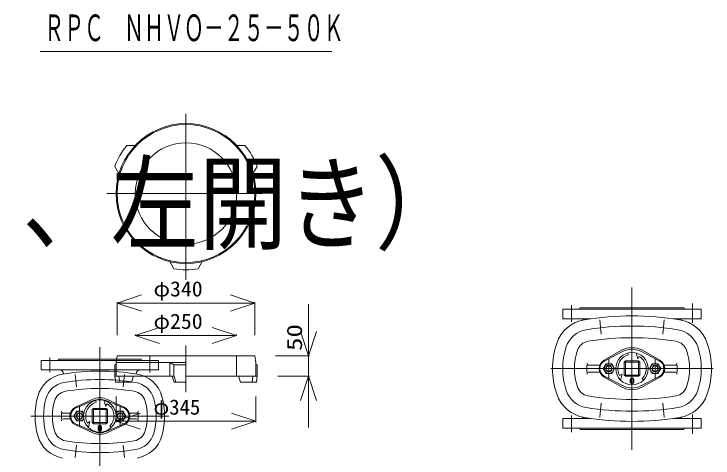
# Model space of a CAD drawing. Units: millimetres, scale not verified. Extents: x -6861 to 6861, y -5221 to 5221.
# Drawn here: x -2050 to -325, y -2589 to -1495 of the extents above; entities that cross this region are included whole.
import ezdxf
from ezdxf.enums import TextEntityAlignment as Align

# ---------------------------------------------------------------- set-up
doc = ezdxf.new("R2010")
doc.units = ezdxf.units.MM
doc.header["$LTSCALE"] = 20
for name, color, linetype, lineweight in [('0-0_0', 7, 'Continuous', 18), ('0-4_TEMP', 3, 'Continuous', 18), ('0-6_仕切弁', 7, 'Continuous', 18)]:
    doc.layers.add(name, color=color, linetype=linetype, lineweight=lineweight)
doc.styles.add('ＭＳ ゴシック', font='')
doc.styles.get('ＭＳ ゴシック').set_extended_font_data('MS Gothic')

msp = doc.modelspace()

# ---------------------------------------------------------------- linework, layer by layer
at = {"layer": '0-0_0'}
for p, q in [((-1985.84, -1587.36), (-1265.84, -1587.36)), ((-1625.84, -1740.97), (-1625.84, -2149.85)), ((-1751.16, -1818.82), (-1771.57, -1818.58)), ((-1480.12, -1818.58), (-1500.53, -1818.82)), ((-1801.57, -1870.54), (-1791.16, -1888.1)), ((-1460.53, -1888.1), (-1450.12, -1870.54)), ((-1820.92, -1937.36), (-1437.73, -1937.36)), ((-1665.84, -2105.16), (-1655.84, -2122.95)), ((-1595.84, -2122.95), (-1585.84, -2105.16)), ((-1795.84, -2207.36), (-1735.84, -2187.36)), ((-1455.84, -2207.36), (-1515.84, -2187.36)), ((-1795.84, -2286.56), (-1795.84, -2205.07)), ((-1795.84, -2207.36), (-1455.84, -2207.36)), ((-1795.84, -2207.36), (-1735.84, -2227.36)), ((-1455.84, -2207.36), (-1515.84, -2227.36)), ((-1455.84, -2286.56), (-1455.84, -2205.07)), ((-1323.21, -2337.36), (-1323.21, -2210.36)), ((-1323.21, -2337.36), (-1323.21, -2245.55)), ((-1750.84, -2287.36), (-1690.84, -2267.36)), ((-1500.84, -2287.36), (-1560.84, -2267.36)), ((-1323.21, -2337.36), (-1343.21, -2277.36)), ((-1323.21, -2337.36), (-1303.21, -2277.36)), ((-1750.84, -2286.56), (-1750.84, -2285.07)), ((-1750.84, -2287.36), (-1500.84, -2287.36)), ((-1750.84, -2287.36), (-1690.84, -2307.36)), ((-1500.84, -2287.36), (-1560.84, -2307.36)), ((-1500.84, -2286.56), (-1500.84, -2285.07)), ((-1625.84, -2312.36), (-1625.84, -2427.36)), ((-1795.84, -2337.36), (-1798.34, -2354.36)), ((-1795.84, -2337.36), (-1455.84, -2337.36)), ((-1500.84, -2337.36), (-1500.84, -2387.36)), ((-1455.84, -2337.36), (-1453.34, -2354.36)), ((-1405.04, -2337.36), (-1320.92, -2337.36)), ((-1323.21, -2387.36), (-1323.21, -2337.36)), ((-1798.34, -2357.81), (-1801.57, -2359.36)), ((-1798.34, -2354.36), (-1625.84, -2354.36)), ((-1798.34, -2354.36), (-1798.34, -2387.36)), ((-1665.84, -2354.36), (-1665.84, -2387.36)), ((-1665.84, -2354.36), (-1655.84, -2359.36)), ((-1655.84, -2359.36), (-1625.84, -2359.36)), ((-1655.84, -2359.36), (-1655.84, -2387.36)), ((-1453.34, -2354.36), (-1453.34, -2387.36)), ((-1453.34, -2357.81), (-1450.12, -2359.36)), ((-1450.12, -2359.36), (-1450.12, -2387.36)), ((-1801.57, -2387.36), (-1654.84, -2387.36)), ((-1791.16, -2387.36), (-1789.36, -2402.36)), ((-1760.36, -2402.36), (-1755.3, -2387.36)), ((-1659.84, -2387.36), (-1654.84, -2402.36)), ((-1654.84, -2387.36), (-1650.84, -2402.36)), ((-1625.84, -2387.36), (-1450.12, -2387.36)), ((-1460.53, -2387.36), (-1462.32, -2402.36)), ((-1450.12, -2387.36), (-1451.98, -2402.36)), ((-1399.32, -2387.36), (-1320.92, -2387.36)), ((-1323.21, -2387.36), (-1343.21, -2447.36)), ((-1323.21, -2387.36), (-1303.21, -2447.36)), ((-1323.21, -2387.36), (-1323.21, -2514.36)), ((-1799.71, -2402.36), (-1760.36, -2402.36)), ((-1654.84, -2402.36), (-1625.84, -2402.36)), ((-1798.34, -2438.16), (-1798.34, -2501)), ((-1453.34, -2438.16), (-1453.34, -2501)), ((-1798.34, -2498.71), (-1738.34, -2478.71)), ((-1453.34, -2498.71), (-1513.34, -2478.71)), ((-1798.34, -2498.71), (-1453.34, -2498.71)), ((-1798.34, -2498.71), (-1738.34, -2518.71)), ((-1453.34, -2498.71), (-1513.34, -2518.71))]:
    msp.add_line(p, q, dxfattribs=at)
for points in [[(-1801.57, -2359.36), (-1801.57, -2387.36), (-1799.71, -2402.36)], [(-1451.98, -2402.36), (-1491.32, -2402.36), (-1496.38, -2387.36)]]:
    msp.add_lwpolyline(points, dxfattribs=at)
for radius in [172.5, 170, 125]:
    msp.add_circle((-1625.84, -1937.36), radius, dxfattribs=at)
for start, end in [(140.818, 159.182), (20.818, 39.182), (260.818, 279.182)]:
    msp.add_arc((-1625.84, -1937.36), 188, start, end, dxfattribs=at)
at = {"layer": '0-4_TEMP'}
for p, q in [((-524.9, -2569.06), (-524.9, -2169.06)), ((-375.4, -2256.12), (-375.4, -2208.09)), ((-674.4, -2212.6), (-674.4, -2253.62)), ((-604.53, -2249.12), (-600.63, -2284.3)), ((-445.27, -2249.12), (-449.16, -2284.3)), ((-1838.4, -2315.99), (-1838.4, -2655.99)), ((-1961.9, -2341.3), (-1961.9, -2377.51)), ((-1714.9, -2378.26), (-1714.9, -2337.56)), ((-581.9, -2345.06), (-581.9, -2393.06)), ((-467.9, -2345.06), (-467.9, -2393.06)), ((-724.9, -2369.06), (-324.9, -2369.06)), ((-1899.6, -2383.91), (-1896.26, -2414.08)), ((-1777.2, -2383.91), (-1780.54, -2414.08)), ((-1888.4, -2463.49), (-1888.4, -2509.15)), ((-1788.4, -2463.49), (-1788.4, -2509.15)), ((-604.53, -2489.01), (-600.63, -2453.83)), ((-445.27, -2489.01), (-449.16, -2453.83)), ((-674.4, -2525.53), (-674.4, -2484.51)), ((-375.4, -2482), (-375.4, -2530.03)), ((-2008.4, -2485.99), (-1668.4, -2485.99)), ((-1899.6, -2588.06), (-1896.26, -2557.89)), ((-1777.2, -2588.06), (-1780.54, -2557.89))]:
    msp.add_line(p, q, dxfattribs=at)
for centre, radius, start, end in [((-628.25, -2334.44), 62, 99.264, 161.478), ((-524.9, -2968.06), 704, 80.736, 99.264), ((-421.54, -2334.44), 62, 18.522, 80.736), ((-524.9, -2369.06), 171, 161.478, 198.522), ((-524.9, -2369.06), 171, 341.478, 18.522), ((-1838.4, -2936.99), 541, 80.603, 99.397), ((-1917.59, -2458.5), 56, 99.397, 164.205), ((-1759.21, -2458.5), 56, 15.795, 80.603), ((-628.25, -2403.69), 62, 198.522, 260.736), ((-421.54, -2403.69), 62, 279.264, 341.478), ((-1820.4, -2485.99), 157, 164.205, 195.795), ((-1856.4, -2485.99), 157, 344.205, 15.795), ((-524.9, -1770.06), 704, 260.736, 279.264), ((-1917.59, -2513.48), 56, 195.795, 260.603), ((-1759.21, -2513.48), 56, 279.397, 344.205), ((-1838.4, -2034.99), 541, 260.603, 279.397)]:
    msp.add_arc(centre, radius, start, end, dxfattribs=at)
at = {"layer": '0-6_仕切弁'}
for p, q in [((-353.9, -2222.06), (-695.9, -2222.06)), ((-695.9, -2222.06), (-695.9, -2246.06)), ((-652.9, -2219.06), (-396.9, -2219.06)), ((-353.9, -2246.06), (-353.9, -2222.06)), ((-695.9, -2246.06), (-625.68, -2246.06)), ((-424.11, -2246.06), (-353.9, -2246.06)), ((-550.44, -2323.77), (-593.69, -2348.16)), ((-591.93, -2349.48), (-546.79, -2326.35)), ((-457.86, -2349.48), (-503, -2326.35)), ((-499.35, -2323.77), (-456.11, -2348.16)), ((-1940.4, -2345.99), (-1736.4, -2345.99)), ((-535.25, -2330.43), (-533.96, -2335.25)), ((-514.54, -2330.43), (-510.66, -2344.91)), ((-510.66, -2344.91), (-507.18, -2338.88)), ((-1693.4, -2348.99), (-1983.4, -2348.99)), ((-1983.4, -2348.99), (-1983.4, -2371.99)), ((-1693.4, -2371.99), (-1693.4, -2348.99)), ((-636.33, -2360.56), (-636.33, -2377.56)), ((-631.33, -2360.56), (-604.34, -2360.56)), ((-595.75, -2369.06), (-588.82, -2357.06)), ((-588.82, -2357.06), (-574.97, -2357.06)), ((-574.97, -2357.06), (-568.04, -2369.06)), ((-540.9, -2350.06), (-543.9, -2353.06)), ((-543.9, -2385.06), (-543.9, -2353.06)), ((-543.9, -2353.06), (-505.9, -2353.06)), ((-540.9, -2350.06), (-540.9, -2388.06)), ((-508.9, -2350.06), (-540.9, -2350.06)), ((-508.9, -2388.06), (-508.9, -2350.06)), ((-505.9, -2353.06), (-508.9, -2350.06)), ((-505.9, -2353.06), (-505.9, -2385.06)), ((-474.82, -2357.06), (-481.75, -2369.06)), ((-460.97, -2357.06), (-474.82, -2357.06)), ((-454.04, -2369.06), (-460.97, -2357.06)), ((-418.47, -2360.56), (-445.45, -2360.56)), ((-413.47, -2360.56), (-413.47, -2377.56)), ((-1983.4, -2371.99), (-1693.4, -2371.99)), ((-631.33, -2377.56), (-604.34, -2377.56)), ((-588.82, -2381.06), (-595.75, -2369.06)), ((-574.97, -2381.06), (-588.82, -2381.06)), ((-568.04, -2369.06), (-574.97, -2381.06)), ((-481.75, -2369.06), (-474.82, -2381.06)), ((-474.82, -2381.06), (-460.97, -2381.06)), ((-460.97, -2381.06), (-454.04, -2369.06)), ((-418.47, -2377.56), (-445.45, -2377.56)), ((-593.69, -2389.97), (-550.44, -2414.36)), ((-591.93, -2388.64), (-546.79, -2411.78)), ((-549.3, -2382.86), (-555.33, -2386.34)), ((-553.18, -2397.35), (-549.3, -2382.86)), ((-543.9, -2385.06), (-505.9, -2385.06)), ((-540.9, -2388.06), (-543.9, -2385.06)), ((-508.9, -2388.06), (-540.9, -2388.06)), ((-529.4, -2396.06), (-529.4, -2402.06)), ((-527.4, -2402.06), (-527.4, -2396.06)), ((-522.4, -2396.06), (-522.4, -2402.06)), ((-520.4, -2402.06), (-520.4, -2396.06)), ((-505.9, -2385.06), (-508.9, -2388.06)), ((-503, -2411.78), (-457.86, -2388.64)), ((-500.15, -2393.81), (-496.61, -2397.35)), ((-456.11, -2389.97), (-499.35, -2414.36)), ((-1898.48, -2464.21), (-1857.3, -2445.15)), ((-1896.76, -2465.64), (-1853.98, -2448.06)), ((-1848.75, -2447.35), (-1847.46, -2452.18)), ((-1828.05, -2447.35), (-1824.16, -2461.84)), ((-1822.82, -2448.06), (-1780.04, -2465.64)), ((-1778.32, -2464.21), (-1819.5, -2445.15)), ((-1854.4, -2466.99), (-1857.4, -2469.99)), ((-1854.4, -2466.99), (-1854.4, -2504.99)), ((-1822.4, -2466.99), (-1854.4, -2466.99)), ((-1824.16, -2461.84), (-1820.68, -2455.8)), ((-1822.4, -2504.99), (-1822.4, -2466.99)), ((-1819.4, -2469.99), (-1822.4, -2466.99)), ((-1933.38, -2492.99), (-1933.38, -2478.99)), ((-1928.38, -2478.99), (-1911.36, -2478.99)), ((-1902.26, -2485.99), (-1895.33, -2473.99)), ((-1895.33, -2473.99), (-1881.47, -2473.99)), ((-1881.47, -2473.99), (-1877.96, -2480.07)), ((-1857.4, -2501.99), (-1857.4, -2469.99)), ((-1857.4, -2469.99), (-1819.4, -2469.99)), ((-1819.4, -2469.99), (-1819.4, -2501.99)), ((-1795.33, -2473.99), (-1798.84, -2480.07)), ((-1781.47, -2473.99), (-1795.33, -2473.99)), ((-1774.54, -2485.99), (-1781.47, -2473.99)), ((-1748.42, -2478.99), (-1765.44, -2478.99)), ((-1743.42, -2492.99), (-1743.42, -2478.99)), ((-1928.38, -2492.99), (-1911.36, -2492.99)), ((-1895.33, -2497.99), (-1902.26, -2485.99)), ((-1881.47, -2497.99), (-1895.33, -2497.99)), ((-1877.96, -2491.9), (-1881.47, -2497.99)), ((-1862.8, -2499.78), (-1868.84, -2503.27)), ((-1866.68, -2514.27), (-1862.8, -2499.78)), ((-1798.84, -2491.9), (-1795.33, -2497.99)), ((-1795.33, -2497.99), (-1781.47, -2497.99)), ((-1781.47, -2497.99), (-1774.54, -2485.99)), ((-1748.42, -2492.99), (-1765.44, -2492.99)), ((-695.9, -2492.06), (-625.68, -2492.06)), ((-695.9, -2516.06), (-695.9, -2492.06)), ((-424.11, -2492.06), (-353.9, -2492.06)), ((-353.9, -2492.06), (-353.9, -2516.06)), ((-1898.48, -2507.77), (-1857.3, -2526.83)), ((-1853.98, -2523.91), (-1896.76, -2506.34)), ((-1857.4, -2501.99), (-1819.4, -2501.99)), ((-1854.4, -2504.99), (-1857.4, -2501.99)), ((-1822.4, -2504.99), (-1854.4, -2504.99)), ((-1842.9, -2512.99), (-1842.9, -2518.99)), ((-1840.9, -2518.99), (-1840.9, -2512.99)), ((-1835.9, -2512.99), (-1835.9, -2518.99)), ((-1833.9, -2518.99), (-1833.9, -2512.99)), ((-1780.04, -2506.34), (-1822.82, -2523.91)), ((-1819.4, -2501.99), (-1822.4, -2504.99)), ((-1778.32, -2507.77), (-1819.5, -2526.83)), ((-1813.65, -2510.74), (-1810.11, -2514.27)), ((-353.9, -2516.06), (-695.9, -2516.06)), ((-652.9, -2519.06), (-396.9, -2519.06))]:
    msp.add_line(p, q, dxfattribs=at)
for centre, radius in [((-524.9, -2369.06), 40), ((-581.9, -2369.06), 12), ((-581.9, -2369.06), 8), ((-581.9, -2369.06), 6.9), ((-467.9, -2369.06), 12), ((-467.9, -2369.06), 8), ((-467.9, -2369.06), 6.9), ((-1838.4, -2485.99), 40), ((-1888.4, -2485.99), 8), ((-1888.4, -2485.99), 6.9), ((-1788.4, -2485.99), 8), ((-1788.4, -2485.99), 6.9)]:
    msp.add_circle(centre, radius, dxfattribs=at)
for centre, radius, start, end in [((-655.9, -2219.06), 3, 270, 0), ((-393.9, -2219.06), 3, 180, 270), ((-524.9, -2968.06), 729, 80.736, 99.264), ((-628.25, -2334.44), 87, 99.264, 161.478), ((-651.9, -2256.06), 10, 44.739, 90), ((-421.54, -2334.44), 87, 18.522, 80.736), ((-397.9, -2256.06), 10, 90, 135.261), ((-524.9, -2968.06), 675.11, 80.736, 99.264), ((-524.9, -2369.06), 196, 161.478, 198.522), ((-628.25, -2334.44), 33.11, 99.264, 161.478), ((-421.54, -2334.44), 33.11, 18.522, 80.736), ((-524.9, -2369.06), 196, 341.478, 18.522), ((-524.9, -2369.06), 142.11, 161.478, 198.522), ((-524.9, -2369.06), 52, 60.579, 119.421), ((-524.9, -2369.06), 48, 62.862, 117.138), ((-524.9, -2369.06), 142.11, 341.478, 18.522), ((-1943.4, -2345.99), 3, 270, 0), ((-1733.4, -2345.99), 3, 180, 270), ((-524.9, -2369.06), 35, 105, 209.584), ((-524.9, -2369.06), 35, 315, 59.584), ((-631.33, -2355.56), 5, 180, 270), ((-581.9, -2369.06), 24, 119.421, 240.579), ((-581.9, -2369.06), 22, 117.138, 242.862), ((-467.9, -2369.06), 22, 297.138, 62.862), ((-467.9, -2369.06), 24, 299.421, 60.579), ((-418.47, -2355.56), 5, 270, 0), ((-1938.4, -2381.99), 10, 0, 90), ((-1838.4, -2936.99), 562, 80.603, 99.397), ((-1738.4, -2381.99), 10, 90, 180), ((-631.33, -2382.56), 5, 90, 180), ((-418.47, -2382.56), 5, 0, 90), ((-1917.59, -2458.5), 77, 99.397, 164.205), ((-1759.21, -2458.5), 77, 15.795, 80.603), ((-524.9, -2396.06), 4.5, 0, 180), ((-524.9, -2396.06), 2.5, 0, 180), ((-628.25, -2403.69), 33.11, 198.522, 260.736), ((-524.9, -2369.06), 52, 240.579, 299.421), ((-524.9, -2369.06), 48, 242.862, 297.138), ((-524.9, -2402.06), 4.5, 180, 0), ((-524.9, -2402.06), 2.5, 180, 0), ((-421.54, -2403.69), 33.11, 279.264, 341.478), ((-1917.59, -2458.5), 34, 99.397, 164.205), ((-1838.4, -2936.99), 519, 80.603, 99.397), ((-1759.21, -2458.5), 34, 15.795, 80.603), ((-628.25, -2403.69), 87, 198.522, 260.736), ((-421.54, -2403.69), 87, 279.264, 341.478), ((-1820.4, -2485.99), 178, 164.205, 195.795), ((-1820.4, -2485.99), 135, 164.205, 195.795), ((-1838.4, -2485.99), 45, 65.165, 114.835), ((-1838.4, -2485.99), 41, 67.666, 112.334), ((-1856.4, -2485.99), 135, 344.205, 15.795), ((-1856.4, -2485.99), 178, 344.205, 15.795), ((-524.9, -1770.06), 675.11, 260.736, 279.264), ((-1888.4, -2485.99), 24, 114.835, 245.165), ((-1888.4, -2485.99), 22, 112.334, 247.666), ((-1838.4, -2485.99), 35, 105, 209.584), ((-1838.4, -2485.99), 35, 315, 59.584), ((-1788.4, -2485.99), 22, 292.334, 67.666), ((-1788.4, -2485.99), 24, 294.835, 65.165), ((-1928.38, -2473.99), 5, 180, 270), ((-1888.4, -2485.99), 12, 29.541, 330.459), ((-1788.4, -2485.99), 12, 209.541, 150.459), ((-1748.42, -2473.99), 5, 270, 0), ((-1928.38, -2497.99), 5, 90, 180), ((-1748.42, -2497.99), 5, 0, 90), ((-651.9, -2482.06), 10, 270, 315.261), ((-524.9, -1770.06), 729, 260.736, 279.264), ((-397.9, -2482.06), 10, 224.739, 270), ((-1838.4, -2512.99), 4.5, 0, 180), ((-1838.4, -2518.99), 4.5, 180, 0), ((-1838.4, -2512.99), 2.5, 0, 180), ((-1838.4, -2518.99), 2.5, 180, 0), ((-655.9, -2519.06), 3, 0, 90), ((-393.9, -2519.06), 3, 90, 180), ((-1917.59, -2513.48), 77, 195.795, 260.603), ((-1917.59, -2513.48), 34, 195.795, 260.603), ((-1838.4, -2485.99), 45, 245.165, 294.835), ((-1838.4, -2485.99), 41, 247.666, 292.334), ((-1759.21, -2513.48), 34, 279.397, 344.205), ((-1759.21, -2513.48), 77, 279.397, 344.205), ((-1838.4, -2034.99), 519, 260.603, 279.397)]:
    msp.add_arc(centre, radius, start, end, dxfattribs=at)

# ---------------------------------------------------------------- texts
at = {"layer": '0-0_0', "style": 'ＭＳ ゴシック'}
for s, height, width, p in [('ＲＰＣ\u3000ＮＨＶＯ－２５－５０Ｋ', 65.69, 0.55, (-1975.84, -1581.32)), ('φ340', 37.54, 1.05, (-1705.84, -2202.48)), ('φ250', 37.54, 1.05, (-1705.84, -2282.48))]:
    msp.add_text(s, height=height, dxfattribs=dict(at, width=width)).set_placement(p, align=Align.BOTTOM_LEFT)
at = {"layer": '0-0_0', "style": 'ＭＳ ゴシック', "width": 1.3}
msp.add_text('50', height=37.54, rotation=90, dxfattribs=at).set_placement((-1328.09, -2325.55), align=Align.BOTTOM_LEFT)
at = {"layer": '0-0_0', "style": 'ＭＳ ゴシック'}
msp.add_text('φ345', height=37.54, dxfattribs=at).set_placement((-1705.84, -2493.83), align=Align.BOTTOM_LEFT)
at = {"layer": '0-6_仕切弁', "style": 'ＭＳ ゴシック', "width": 0.85}
msp.add_text('水道用仕切弁（ＪＩＳ\u3000Ｂ\u3000２０６２、左開き）', height=187.7, dxfattribs=at).set_placement((-5728.8, -2111.81), align=Align.BOTTOM_LEFT)

doc.saveas('drawing.dxf')
